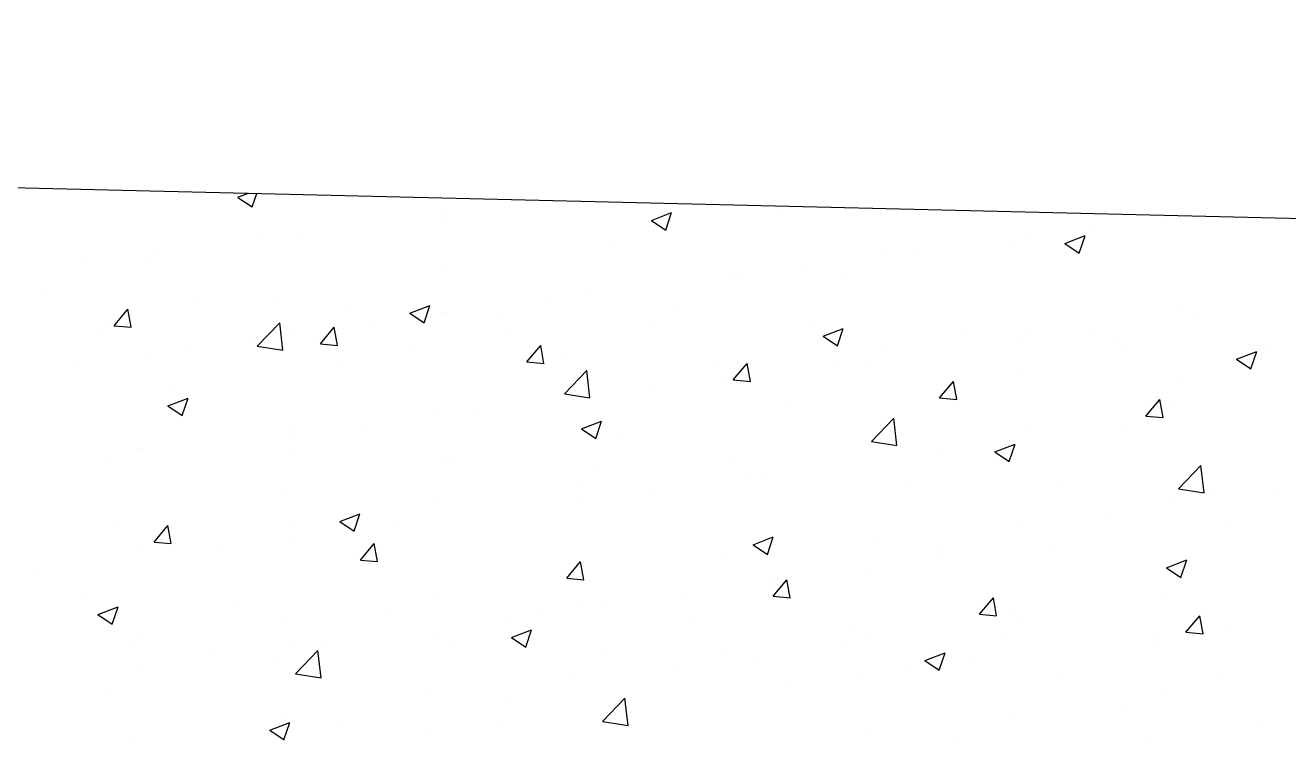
# Model space of a CAD drawing. Header units: millimetres. Extents: x 331487 to 517269, y 198509 to 399936.
# Drawn here: x 446544.6 to 446983.8, y 302112.9 to 302361.7 of the extents above; entities that cross this region are included whole.
import ezdxf

# ---------------------------------------------------------------- set-up
doc = ezdxf.new("R2010")
doc.units = ezdxf.units.MM
doc.header["$MEASUREMENT"] = 0
doc.layers.add('COLUMN', color=6, linetype='Continuous')

msp = doc.modelspace()

# ---------------------------------------------------------------- linework, layer by layer
at = {"layer": 'COLUMN'}
msp.add_line((411189.88, 303155.43), (449398.63, 302236.5), dxfattribs=at)
at = {"layer": 'COLUMN', "color": 2, "linetype": 'Continuous'}
for p, q in [((446618.55, 302301.86), (446622.25, 302303.28)), ((446618.55, 302301.86), (446622.25, 302303.28)), ((446623.52, 302298.5), (446625.1, 302303.21)), ((446623.52, 302298.5), (446625.1, 302303.21)), ((446618.55, 302301.85), (446623.52, 302298.5)), ((446618.55, 302301.85), (446623.52, 302298.5)), ((446715.38, 302300.51), (446715.38, 302300.51)), ((446715.38, 302300.51), (446715.38, 302300.51)), ((446690.35, 302297.22), (446690.35, 302297.22)), ((446690.35, 302297.22), (446690.35, 302297.22)), ((446691.19, 302295.17), (446691.19, 302295.17)), ((446691.19, 302295.17), (446691.19, 302295.17)), ((446762.26, 302293.85), (446769.26, 302296.53)), ((446762.26, 302293.85), (446769.26, 302296.53)), ((446762.26, 302293.85), (446767.23, 302290.49)), ((446762.26, 302293.85), (446767.23, 302290.49)), ((446767.23, 302290.49), (446769.26, 302296.53)), ((446767.23, 302290.49), (446769.26, 302296.53)), ((446805.63, 302296.47), (446805.63, 302296.47)), ((446805.63, 302296.47), (446805.63, 302296.47)), ((446941.2, 302294.26), (446941.2, 302294.26)), ((446941.2, 302294.26), (446941.2, 302294.26)), ((446946.23, 302294.54), (446946.23, 302294.54)), ((446946.23, 302294.54), (446946.23, 302294.54)), ((446916.17, 302290.97), (446916.17, 302290.97)), ((446916.17, 302290.97), (446916.17, 302290.97)), ((446627.2, 302288.9), (446627.2, 302288.9)), ((446627.2, 302288.9), (446627.2, 302288.9)), ((446639.85, 302288.13), (446639.85, 302288.13)), ((446639.85, 302288.13), (446639.85, 302288.13)), ((446747.31, 302286.46), (446747.31, 302286.46)), ((446747.31, 302286.46), (446747.31, 302286.46)), ((446894.28, 302289.22), (446894.28, 302289.22)), ((446894.28, 302289.22), (446894.28, 302289.22)), ((446905.97, 302285.84), (446912.97, 302288.53)), ((446905.97, 302285.84), (446912.97, 302288.53)), ((446905.97, 302285.84), (446910.95, 302282.48)), ((446905.97, 302285.84), (446910.95, 302282.48)), ((446910.94, 302282.48), (446912.97, 302288.52)), ((446910.94, 302282.48), (446912.97, 302288.52)), ((446564.29, 302280.62), (446564.29, 302280.62)), ((446564.29, 302280.62), (446564.29, 302280.62)), ((446587.91, 302280.63), (446587.91, 302280.63)), ((446587.91, 302280.63), (446587.91, 302280.63)), ((446589.32, 302283.91), (446589.32, 302283.91)), ((446589.32, 302283.91), (446589.32, 302283.91)), ((446843.77, 302282.82), (446843.77, 302282.82)), ((446843.77, 302282.82), (446843.77, 302282.82)), ((446853.01, 302282.65), (446853.01, 302282.65)), ((446853.01, 302282.65), (446853.01, 302282.65)), ((446887.91, 302284.53), (446887.91, 302284.53)), ((446887.91, 302284.53), (446887.91, 302284.53)), ((446689, 302276.45), (446689, 302276.45)), ((446689, 302276.45), (446689, 302276.45)), ((446815.14, 302277.67), (446815.14, 302277.67)), ((446815.14, 302277.67), (446815.14, 302277.67)), ((446790.11, 302274.37), (446790.11, 302274.37)), ((446790.11, 302274.37), (446790.11, 302274.37)), ((446792.42, 302275.78), (446792.42, 302275.78)), ((446792.42, 302275.78), (446792.42, 302275.78)), ((446829.59, 302274.52), (446829.59, 302274.52)), ((446829.59, 302274.52), (446829.59, 302274.52)), ((446550.06, 302267.73), (446550.06, 302267.73)), ((446550.06, 302267.73), (446550.06, 302267.73)), ((446740.49, 302268.28), (446740.49, 302268.28)), ((446740.49, 302268.28), (446740.49, 302268.28)), ((446575.49, 302257.19), (446580.31, 302262.94)), ((446575.49, 302257.19), (446580.31, 302262.94)), ((446581.46, 302256.66), (446580.31, 302262.93)), ((446581.46, 302256.66), (446580.31, 302262.93)), ((446603.44, 302265.47), (446603.44, 302265.47)), ((446603.44, 302265.47), (446603.44, 302265.47)), ((446630.68, 302266.44), (446630.68, 302266.44)), ((446630.68, 302266.44), (446630.68, 302266.44)), ((446656.82, 302263.22), (446656.82, 302263.22)), ((446656.82, 302263.22), (446656.82, 302263.22)), ((446678.24, 302261.59), (446685.24, 302264.28)), ((446678.24, 302261.59), (446685.24, 302264.28)), ((446683.21, 302258.24), (446685.23, 302264.28)), ((446683.21, 302258.24), (446685.23, 302264.28)), ((446726.95, 302266.06), (446726.95, 302266.06)), ((446726.95, 302266.06), (446726.95, 302266.06)), ((446771.28, 302264.51), (446771.28, 302264.51)), ((446771.28, 302264.51), (446771.28, 302264.51)), ((446945, 302263.43), (446945, 302263.43)), ((446945, 302263.43), (446945, 302263.43)), ((446678.24, 302261.59), (446683.21, 302258.24)), ((446678.24, 302261.59), (446683.21, 302258.24)), ((446689.08, 302261.07), (446689.08, 302261.07)), ((446689.08, 302261.07), (446689.08, 302261.07)), ((446689.97, 302261.88), (446689.97, 302261.88)), ((446689.97, 302261.88), (446689.97, 302261.88)), ((446710.2, 302260.96), (446710.2, 302260.96)), ((446710.2, 302260.96), (446710.2, 302260.96)), ((446763.59, 302258.7), (446763.59, 302258.7)), ((446763.59, 302258.7), (446763.59, 302258.7)), ((446952.77, 302259.81), (446952.77, 302259.81)), ((446952.77, 302259.81), (446952.77, 302259.81)), ((446571.14, 302254.29), (446571.14, 302254.29)), ((446571.14, 302254.29), (446571.14, 302254.29)), ((446572.36, 302256.43), (446572.36, 302256.43)), ((446572.36, 302256.43), (446572.36, 302256.43)), ((446575.49, 302257.19), (446581.46, 302256.67)), ((446575.49, 302257.19), (446581.46, 302256.67)), ((446625.26, 302250.1), (446633.05, 302258.22)), ((446625.26, 302250.1), (446633.05, 302258.22)), ((446634.15, 302248.72), (446633.05, 302258.21)), ((446634.15, 302248.72), (446633.05, 302258.21)), ((446638.63, 302254.84), (446638.63, 302254.84)), ((446638.63, 302254.84), (446638.63, 302254.84)), ((446647.21, 302250.92), (446652.03, 302256.66)), ((446647.21, 302250.92), (446652.03, 302256.66)), ((446653.19, 302250.39), (446652.03, 302256.65)), ((446653.19, 302250.39), (446652.03, 302256.65)), ((446664.04, 302257.77), (446664.04, 302257.77)), ((446664.04, 302257.77), (446664.04, 302257.77)), ((446712.96, 302254.5), (446712.96, 302254.5)), ((446712.96, 302254.5), (446712.96, 302254.5)), ((446816.97, 302256.45), (446816.97, 302256.45)), ((446816.97, 302256.45), (446816.97, 302256.45)), ((446821.95, 302253.58), (446828.95, 302256.27)), ((446821.95, 302253.58), (446828.95, 302256.27)), ((446826.92, 302250.23), (446828.95, 302256.27)), ((446826.92, 302250.23), (446828.95, 302256.27)), ((446870.35, 302254.19), (446870.35, 302254.19)), ((446870.35, 302254.19), (446870.35, 302254.19)), ((446893.06, 302255.93), (446893.06, 302255.93)), ((446893.06, 302255.93), (446893.06, 302255.93)), ((446914.9, 302254.82), (446914.9, 302254.82)), ((446914.9, 302254.82), (446914.9, 302254.82)), ((446624.52, 302252.04), (446624.52, 302252.04)), ((446624.52, 302252.04), (446624.52, 302252.04)), ((446625.26, 302250.09), (446634.15, 302248.72)), ((446625.26, 302250.09), (446634.15, 302248.72)), ((446647.21, 302250.92), (446653.19, 302250.39)), ((446647.21, 302250.92), (446653.19, 302250.39)), ((446677.91, 302249.78), (446677.91, 302249.78)), ((446677.91, 302249.78), (446677.91, 302249.78)), ((446718.94, 302244.64), (446723.76, 302250.39)), ((446718.94, 302244.64), (446723.76, 302250.39)), ((446724.91, 302244.11), (446723.76, 302250.38)), ((446724.91, 302244.11), (446723.76, 302250.38)), ((446821.95, 302253.58), (446826.92, 302250.23)), ((446821.95, 302253.58), (446826.92, 302250.23)), ((446889.86, 302251.53), (446889.86, 302251.53)), ((446889.86, 302251.53), (446889.86, 302251.53)), ((446923.73, 302251.94), (446923.73, 302251.94)), ((446923.73, 302251.94), (446923.73, 302251.94)), ((446586.69, 302247.34), (446586.69, 302247.34)), ((446586.69, 302247.34), (446586.69, 302247.34)), ((446600.89, 302249.46), (446600.89, 302249.46)), ((446600.89, 302249.46), (446600.89, 302249.46)), ((446731.29, 302247.53), (446731.29, 302247.53)), ((446731.29, 302247.53), (446731.29, 302247.53)), ((446842.55, 302249.53), (446842.55, 302249.53)), ((446842.55, 302249.53), (446842.55, 302249.53)), ((446926.1, 302249.53), (446926.1, 302249.53)), ((446926.1, 302249.53), (446926.1, 302249.53)), ((446965.66, 302245.58), (446972.66, 302248.26)), ((446965.66, 302245.58), (446972.66, 302248.26)), ((446965.66, 302245.58), (446970.64, 302242.22)), ((446965.66, 302245.58), (446970.64, 302242.22)), ((446970.63, 302242.22), (446972.66, 302248.26)), ((446970.63, 302242.22), (446972.66, 302248.26)), ((446977.11, 302249.68), (446977.11, 302249.68)), ((446977.11, 302249.68), (446977.11, 302249.68)), ((446563.02, 302244.47), (446563.02, 302244.47)), ((446563.02, 302244.47), (446563.02, 302244.47)), ((446654.64, 302244.49), (446654.64, 302244.49)), ((446654.64, 302244.49), (446654.64, 302244.49)), ((446718.94, 302244.64), (446724.92, 302244.12)), ((446718.94, 302244.64), (446724.92, 302244.12)), ((446731.98, 302233.55), (446739.77, 302241.66)), ((446731.98, 302233.55), (446739.77, 302241.66)), ((446740.87, 302232.16), (446739.77, 302241.66)), ((446740.87, 302232.16), (446739.77, 302241.66)), ((446784.67, 302245.27), (446784.67, 302245.27)), ((446784.67, 302245.27), (446784.67, 302245.27)), ((446790.67, 302238.36), (446795.49, 302244.11)), ((446790.67, 302238.36), (446795.49, 302244.11)), ((446791.21, 302242.49), (446791.21, 302242.49)), ((446791.21, 302242.49), (446791.21, 302242.49)), ((446796.64, 302237.84), (446795.48, 302244.1)), ((446796.64, 302237.84), (446795.48, 302244.1)), ((446826.71, 302243.21), (446826.71, 302243.21)), ((446826.71, 302243.21), (446826.71, 302243.21)), ((446838.05, 302243.02), (446838.05, 302243.02)), ((446838.05, 302243.02), (446838.05, 302243.02)), ((446788.83, 302238.23), (446788.83, 302238.23)), ((446788.83, 302238.23), (446788.83, 302238.23)), ((446790.67, 302238.36), (446796.64, 302237.84)), ((446790.67, 302238.36), (446796.64, 302237.84)), ((446862.39, 302232.09), (446867.21, 302237.84)), ((446862.39, 302232.09), (446867.21, 302237.84)), ((446868.37, 302231.56), (446867.21, 302237.83)), ((446868.37, 302231.56), (446867.21, 302237.83)), ((446867.79, 302239.52), (446867.79, 302239.52)), ((446867.79, 302239.52), (446867.79, 302239.52)), ((446891.43, 302240.76), (446891.43, 302240.76)), ((446891.43, 302240.76), (446891.43, 302240.76)), ((446944.82, 302238.51), (446944.82, 302238.51)), ((446944.82, 302238.51), (446944.82, 302238.51)), ((446596.32, 302234.48), (446596.32, 302234.48)), ((446596.32, 302234.48), (446596.32, 302234.48)), ((446731.98, 302233.54), (446740.87, 302232.16)), ((446731.98, 302233.54), (446740.87, 302232.16)), ((446739.27, 302234.99), (446739.27, 302234.99)), ((446739.27, 302234.99), (446739.27, 302234.99)), ((446763.8, 302234.93), (446763.8, 302234.93)), ((446763.8, 302234.93), (446763.8, 302234.93)), ((446594.21, 302229.34), (446601.22, 302232.03)), ((446594.21, 302229.34), (446601.22, 302232.03)), ((446594.21, 302229.34), (446599.19, 302225.98)), ((446594.21, 302229.34), (446599.19, 302225.98)), ((446599.18, 302225.98), (446601.21, 302232.03)), ((446599.18, 302225.98), (446601.21, 302232.03)), ((446688.76, 302228.59), (446688.76, 302228.59)), ((446688.76, 302228.59), (446688.76, 302228.59)), ((446809.47, 302229.51), (446809.47, 302229.51)), ((446809.47, 302229.51), (446809.47, 302229.51)), ((446862.39, 302232.09), (446868.37, 302231.57)), ((446862.39, 302232.09), (446868.37, 302231.57)), ((446934.12, 302225.81), (446938.94, 302231.56)), ((446934.12, 302225.81), (446938.94, 302231.56)), ((446940.09, 302225.29), (446938.94, 302231.55)), ((446940.09, 302225.29), (446938.94, 302231.55)), ((446943.79, 302230.14), (446943.79, 302230.14)), ((446943.79, 302230.14), (446943.79, 302230.14)), ((446700.64, 302226.61), (446700.64, 302226.61)), ((446700.64, 302226.61), (446700.64, 302226.61)), ((446737.93, 302221.33), (446744.93, 302224.02)), ((446737.93, 302221.33), (446744.93, 302224.02)), ((446742.9, 302217.97), (446744.93, 302224.02)), ((446742.9, 302217.97), (446744.93, 302224.02)), ((446838.71, 302217), (446846.5, 302225.11)), ((446838.71, 302217), (446846.5, 302225.11)), ((446847.6, 302215.61), (446846.49, 302225.11)), ((446847.6, 302215.61), (446846.49, 302225.11)), ((446934.12, 302225.81), (446940.09, 302225.29)), ((446934.12, 302225.81), (446940.09, 302225.29)), ((446637.42, 302221.55), (446637.42, 302221.55)), ((446637.42, 302221.55), (446637.42, 302221.55)), ((446662.77, 302221.63), (446662.77, 302221.63)), ((446662.77, 302221.63), (446662.77, 302221.63)), ((446737.93, 302221.33), (446742.9, 302217.98)), ((446737.93, 302221.33), (446742.9, 302217.98)), ((446751.15, 302219.5), (446751.15, 302219.5)), ((446751.15, 302219.5), (446751.15, 302219.5)), ((446891.85, 302222.64), (446891.85, 302222.64)), ((446891.85, 302222.64), (446891.85, 302222.64)), ((446926.46, 302220.37), (446926.46, 302220.37)), ((446926.46, 302220.37), (446926.46, 302220.37)), ((446583.54, 302214.64), (446583.54, 302214.64)), ((446583.54, 302214.64), (446583.54, 302214.64)), ((446637.74, 302218.33), (446637.74, 302218.33)), ((446637.74, 302218.33), (446637.74, 302218.33)), ((446838.7, 302216.99), (446847.6, 302215.61)), ((446838.7, 302216.99), (446847.6, 302215.61)), ((446841.34, 302216.24), (446841.34, 302216.24)), ((446841.34, 302216.24), (446841.34, 302216.24)), ((446881.64, 302213.32), (446888.64, 302216.01)), ((446881.64, 302213.32), (446888.64, 302216.01)), ((446886.61, 302209.97), (446888.64, 302216.01)), ((446886.61, 302209.97), (446888.64, 302216.01)), ((446888.59, 302215.38), (446888.59, 302215.38)), ((446888.59, 302215.38), (446888.59, 302215.38)), ((446585.48, 302214.05), (446585.48, 302214.05)), ((446585.48, 302214.05), (446585.48, 302214.05)), ((446636.93, 302212.38), (446636.93, 302212.38)), ((446636.93, 302212.38), (446636.93, 302212.38)), ((446863.55, 302212.08), (446863.55, 302212.08)), ((446863.55, 302212.08), (446863.55, 302212.08)), ((446881.64, 302213.32), (446886.61, 302209.97)), ((446881.64, 302213.32), (446886.61, 302209.97)), ((446574.58, 302210.02), (446574.58, 302210.02)), ((446574.58, 302210.02), (446574.58, 302210.02)), ((446690.31, 302210.13), (446690.31, 302210.13)), ((446690.31, 302210.13), (446690.31, 302210.13)), ((446692.83, 302209.49), (446692.83, 302209.49)), ((446692.83, 302209.49), (446692.83, 302209.49)), ((446743.69, 302207.87), (446743.69, 302207.87)), ((446743.69, 302207.87), (446743.69, 302207.87)), ((446789.99, 302209.2), (446789.99, 302209.2)), ((446789.99, 302209.2), (446789.99, 302209.2)), ((446945.43, 302200.44), (446953.22, 302208.56)), ((446945.43, 302200.44), (446953.22, 302208.56)), ((446954.32, 302199.06), (446953.22, 302208.56)), ((446954.32, 302199.06), (446953.22, 302208.56)), ((446738.05, 302201.7), (446738.05, 302201.7)), ((446738.05, 302201.7), (446738.05, 302201.7)), ((446797.07, 302205.62), (446797.07, 302205.62)), ((446797.07, 302205.62), (446797.07, 302205.62)), ((446800.4, 302203.77), (446800.4, 302203.77)), ((446800.4, 302203.77), (446800.4, 302203.77)), ((446850.45, 302203.36), (446850.45, 302203.36)), ((446850.45, 302203.36), (446850.45, 302203.36)), ((446634.51, 302199.48), (446634.51, 302199.48)), ((446634.51, 302199.48), (446634.51, 302199.48)), ((446762.53, 302198.78), (446762.53, 302198.78)), ((446762.53, 302198.78), (446762.53, 302198.78)), ((446903.84, 302201.11), (446903.84, 302201.11)), ((446903.84, 302201.11), (446903.84, 302201.11)), ((446945.43, 302200.44), (446954.32, 302199.06)), ((446945.43, 302200.44), (446954.32, 302199.06)), ((446957.22, 302198.85), (446957.22, 302198.85)), ((446957.22, 302198.85), (446957.22, 302198.85)), ((446980.29, 302199.88), (446980.29, 302199.88)), ((446980.29, 302199.88), (446980.29, 302199.88)), ((446687.54, 302195.3), (446687.54, 302195.3)), ((446687.54, 302195.3), (446687.54, 302195.3)), ((446737.49, 302195.49), (446737.49, 302195.49)), ((446737.49, 302195.49), (446737.49, 302195.49)), ((446942.57, 302196.85), (446942.57, 302196.85)), ((446942.57, 302196.85), (446942.57, 302196.85)), ((446576.19, 302189.47), (446576.19, 302189.47)), ((446576.19, 302189.47), (446576.19, 302189.47)), ((446636.2, 302188.26), (446636.2, 302188.26)), ((446636.2, 302188.26), (446636.2, 302188.26)), ((446653.9, 302189.08), (446660.91, 302191.77)), ((446653.9, 302189.08), (446660.91, 302191.77)), ((446653.9, 302189.08), (446658.88, 302185.72)), ((446653.9, 302189.08), (446658.88, 302185.72)), ((446658.88, 302185.72), (446660.9, 302191.76)), ((446658.88, 302185.72), (446660.9, 302191.76)), ((446890.63, 302189.36), (446890.63, 302189.36)), ((446890.63, 302189.36), (446890.63, 302189.36)), ((446921.98, 302189.87), (446921.98, 302189.87)), ((446921.98, 302189.87), (446921.98, 302189.87)), ((446963.31, 302189.24), (446963.31, 302189.24)), ((446963.31, 302189.24), (446963.31, 302189.24)), ((446589.36, 302181.97), (446594.18, 302187.72)), ((446589.36, 302181.97), (446594.18, 302187.72)), ((446595.34, 302181.44), (446594.18, 302187.71)), ((446595.34, 302181.44), (446594.18, 302187.71)), ((446674.34, 302187.17), (446674.34, 302187.17)), ((446674.34, 302187.17), (446674.34, 302187.17)), ((446584.26, 302180.76), (446584.26, 302180.76)), ((446584.26, 302180.76), (446584.26, 302180.76)), ((446589.36, 302181.97), (446595.34, 302181.45)), ((446589.36, 302181.97), (446595.34, 302181.45)), ((446636.46, 302182.19), (446636.46, 302182.19)), ((446636.46, 302182.19), (446636.46, 302182.19)), ((446661.09, 302175.7), (446665.91, 302181.44)), ((446661.09, 302175.7), (446665.91, 302181.44)), ((446667.06, 302175.17), (446665.91, 302181.44)), ((446667.06, 302175.17), (446665.91, 302181.44)), ((446797.62, 302181.07), (446804.62, 302183.76)), ((446797.62, 302181.07), (446804.62, 302183.76)), ((446797.62, 302181.07), (446802.59, 302177.71)), ((446797.62, 302181.07), (446802.59, 302177.71)), ((446802.59, 302177.71), (446804.62, 302183.76)), ((446802.59, 302177.71), (446804.62, 302183.76)), ((446840.12, 302182.95), (446840.12, 302182.95)), ((446840.12, 302182.95), (446840.12, 302182.95)), ((446863.66, 302179.86), (446863.66, 302179.86)), ((446863.66, 302179.86), (446863.66, 302179.86)), ((446900.15, 302180.93), (446900.15, 302180.93)), ((446900.15, 302180.93), (446900.15, 302180.93)), ((446611.43, 302178.89), (446611.43, 302178.89)), ((446611.43, 302178.89), (446611.43, 302178.89)), ((446661.09, 302175.7), (446667.07, 302175.17)), ((446661.09, 302175.7), (446667.07, 302175.17)), ((446732.81, 302169.42), (446737.64, 302175.17)), ((446732.81, 302169.42), (446737.64, 302175.17)), ((446738.79, 302168.89), (446737.63, 302175.16)), ((446738.79, 302168.89), (446737.63, 302175.16)), ((446788.78, 302175.91), (446788.78, 302175.91)), ((446788.78, 302175.91), (446788.78, 302175.91)), ((446862.28, 302175.94), (446862.28, 302175.94)), ((446862.28, 302175.94), (446862.28, 302175.94)), ((446941.33, 302173.06), (446948.33, 302175.75)), ((446941.33, 302173.06), (446948.33, 302175.75)), ((446946.3, 302169.7), (446948.33, 302175.75)), ((446946.3, 302169.7), (446948.33, 302175.75)), ((446837.25, 302172.64), (446837.25, 302172.64)), ((446837.25, 302172.64), (446837.25, 302172.64)), ((446941.33, 302173.06), (446946.3, 302169.71)), ((446941.33, 302173.06), (446946.3, 302169.71)), ((446548.27, 302170.58), (446548.27, 302170.58)), ((446548.27, 302170.58), (446548.27, 302170.58)), ((446732.81, 302169.42), (446738.79, 302168.9)), ((446732.81, 302169.42), (446738.79, 302168.9)), ((446736.84, 302168.41), (446736.84, 302168.41)), ((446736.84, 302168.41), (446736.84, 302168.41)), ((446804.54, 302163.15), (446809.36, 302168.89)), ((446804.54, 302163.15), (446809.36, 302168.89)), ((446805.34, 302169.85), (446805.34, 302169.85)), ((446805.34, 302169.85), (446805.34, 302169.85)), ((446810.52, 302162.62), (446809.36, 302168.89)), ((446810.52, 302162.62), (446809.36, 302168.89)), ((446945.94, 302167.91), (446945.94, 302167.91)), ((446945.94, 302167.91), (446945.94, 302167.91)), ((446564.07, 302163.54), (446564.07, 302163.54)), ((446564.07, 302163.54), (446564.07, 302163.54)), ((446686.33, 302162.01), (446686.33, 302162.01)), ((446686.33, 302162.01), (446686.33, 302162.01)), ((446774.09, 302164.33), (446774.09, 302164.33)), ((446774.09, 302164.33), (446774.09, 302164.33)), ((446804.54, 302163.15), (446810.52, 302162.62)), ((446804.54, 302163.15), (446810.52, 302162.62)), ((446876.27, 302156.87), (446881.09, 302162.62)), ((446876.27, 302156.87), (446881.09, 302162.62)), ((446882.24, 302156.34), (446881.09, 302162.61)), ((446882.24, 302156.34), (446881.09, 302162.61)), ((446941.35, 302163.56), (446941.35, 302163.56)), ((446941.35, 302163.56), (446941.35, 302163.56)), ((446569.88, 302156.83), (446576.88, 302159.51)), ((446569.88, 302156.83), (446576.88, 302159.51)), ((446574.85, 302153.47), (446576.88, 302159.51)), ((446574.85, 302153.47), (446576.88, 302159.51)), ((446617.45, 302161.28), (446617.45, 302161.28)), ((446617.45, 302161.28), (446617.45, 302161.28)), ((446670.83, 302159.03), (446670.83, 302159.03)), ((446670.83, 302159.03), (446670.83, 302159.03)), ((446736.22, 302159.34), (446736.22, 302159.34)), ((446736.22, 302159.34), (446736.22, 302159.34)), ((446747.02, 302159.83), (446747.02, 302159.83)), ((446747.02, 302159.83), (446747.02, 302159.83)), ((446887.62, 302157.9), (446887.62, 302157.9)), ((446887.62, 302157.9), (446887.62, 302157.9)), ((446569.88, 302156.82), (446574.86, 302153.47)), ((446569.88, 302156.82), (446574.86, 302153.47)), ((446634.98, 302154.97), (446634.98, 302154.97)), ((446634.98, 302154.97), (446634.98, 302154.97)), ((446711.19, 302156.05), (446711.19, 302156.05)), ((446711.19, 302156.05), (446711.19, 302156.05)), ((446724.22, 302156.77), (446724.22, 302156.77)), ((446724.22, 302156.77), (446724.22, 302156.77)), ((446777.6, 302154.52), (446777.6, 302154.52)), ((446777.6, 302154.52), (446777.6, 302154.52)), ((446876.27, 302156.87), (446882.24, 302156.35)), ((446876.27, 302156.87), (446882.24, 302156.35)), ((446889.41, 302156.07), (446889.41, 302156.07)), ((446889.41, 302156.07), (446889.41, 302156.07)), ((446947.99, 302150.6), (446952.81, 302156.34)), ((446947.99, 302150.6), (446952.81, 302156.34)), ((446953.97, 302150.07), (446952.81, 302156.33)), ((446953.97, 302150.07), (446952.81, 302156.33)), ((446585.16, 302150.11), (446585.16, 302150.11)), ((446585.16, 302150.11), (446585.16, 302150.11)), ((446688.7, 302149.82), (446688.7, 302149.82)), ((446688.7, 302149.82), (446688.7, 302149.82)), ((446713.59, 302148.82), (446720.6, 302151.5)), ((446713.59, 302148.82), (446720.6, 302151.5)), ((446713.6, 302148.82), (446718.57, 302145.46)), ((446713.6, 302148.82), (446718.57, 302145.46)), ((446718.57, 302145.46), (446720.59, 302151.5)), ((446718.57, 302145.46), (446720.59, 302151.5)), ((446830.98, 302152.26), (446830.98, 302152.26)), ((446830.98, 302152.26), (446830.98, 302152.26)), ((446838.9, 302149.66), (446838.9, 302149.66)), ((446838.9, 302149.66), (446838.9, 302149.66)), ((446884.36, 302150.01), (446884.36, 302150.01)), ((446884.36, 302150.01), (446884.36, 302150.01)), ((446937, 302149.8), (446937, 302149.8)), ((446937, 302149.8), (446937, 302149.8)), ((446947.99, 302150.6), (446953.97, 302150.07)), ((446947.99, 302150.6), (446953.97, 302150.07)), ((446962.04, 302153.09), (446962.04, 302153.09)), ((446962.04, 302153.09), (446962.04, 302153.09)), ((446583.04, 302147.47), (446583.04, 302147.47)), ((446583.04, 302147.47), (446583.04, 302147.47)), ((446638.54, 302147.85), (446638.54, 302147.85)), ((446638.54, 302147.85), (446638.54, 302147.85)), ((446648.03, 302147.73), (446648.03, 302147.73)), ((446648.03, 302147.73), (446648.03, 302147.73)), ((446691.92, 302145.6), (446691.92, 302145.6)), ((446691.92, 302145.6), (446691.92, 302145.6)), ((446829.3, 302147.89), (446829.3, 302147.89)), ((446829.3, 302147.89), (446829.3, 302147.89)), ((446937.75, 302147.75), (446937.75, 302147.75)), ((446937.75, 302147.75), (446937.75, 302147.75)), ((446610.16, 302142.75), (446610.16, 302142.75)), ((446610.16, 302142.75), (446610.16, 302142.75)), ((446638.52, 302136.14), (446646.31, 302144.25)), ((446638.52, 302136.14), (446646.31, 302144.25)), ((446647.41, 302134.75), (446646.3, 302144.25)), ((446647.41, 302134.75), (446646.3, 302144.25)), ((446745.3, 302143.34), (446745.3, 302143.34)), ((446745.3, 302143.34), (446745.3, 302143.34)), ((446787.56, 302142.62), (446787.56, 302142.62)), ((446787.56, 302142.62), (446787.56, 302142.62)), ((446798.68, 302141.09), (446798.68, 302141.09)), ((446798.68, 302141.09), (446798.68, 302141.09)), ((446857.31, 302140.81), (446864.31, 302143.5)), ((446857.31, 302140.81), (446864.31, 302143.5)), ((446857.31, 302140.81), (446862.28, 302137.45)), ((446857.31, 302140.81), (446862.28, 302137.45)), ((446862.28, 302137.45), (446864.31, 302143.49)), ((446862.28, 302137.45), (446864.31, 302143.49)), ((446873.85, 302141.48), (446873.85, 302141.48)), ((446873.85, 302141.48), (446873.85, 302141.48)), ((446585.12, 302139.45), (446585.12, 302139.45)), ((446585.12, 302139.45), (446585.12, 302139.45)), ((446630.38, 302139.81), (446630.38, 302139.81)), ((446630.38, 302139.81), (446630.38, 302139.81)), ((446638.51, 302136.13), (446647.41, 302134.75)), ((446638.51, 302136.13), (446647.41, 302134.75)), ((446770.98, 302137.88), (446770.98, 302137.88)), ((446770.98, 302137.88), (446770.98, 302137.88)), ((446835.97, 302136.5), (446835.97, 302136.5)), ((446835.97, 302136.5), (446835.97, 302136.5)), ((446852.07, 302138.83), (446852.07, 302138.83)), ((446852.07, 302138.83), (446852.07, 302138.83)), ((446905.45, 302136.57), (446905.45, 302136.57)), ((446905.45, 302136.57), (446905.45, 302136.57)), ((446735.62, 302135.13), (446735.62, 302135.13)), ((446735.62, 302135.13), (446735.62, 302135.13)), ((446810.94, 302133.2), (446810.94, 302133.2)), ((446810.94, 302133.2), (446810.94, 302133.2)), ((446958.83, 302134.32), (446958.83, 302134.32)), ((446958.83, 302134.32), (446958.83, 302134.32)), ((446572.06, 302129.8), (446572.06, 302129.8)), ((446572.06, 302129.8), (446572.06, 302129.8)), ((446685.11, 302128.72), (446685.11, 302128.72)), ((446685.11, 302128.72), (446685.11, 302128.72)), ((446712.66, 302127.87), (446712.66, 302127.87)), ((446712.66, 302127.87), (446712.66, 302127.87)), ((446745.24, 302119.58), (446753.03, 302127.7)), ((446745.24, 302119.58), (446753.03, 302127.7)), ((446754.13, 302118.2), (446753.03, 302127.7)), ((446754.13, 302118.2), (446753.03, 302127.7)), ((446940.14, 302130.27), (446940.14, 302130.27)), ((446940.14, 302130.27), (446940.14, 302130.27)), ((446747.79, 302124.89), (446747.79, 302124.89)), ((446747.79, 302124.89), (446747.79, 302124.89)), ((446888.2, 302122.78), (446888.2, 302122.78)), ((446888.2, 302122.78), (446888.2, 302122.78)), ((446925.81, 302122.9), (446925.81, 302122.9)), ((446925.81, 302122.9), (446925.81, 302122.9)), ((446629.57, 302116.56), (446636.57, 302119.25)), ((446629.57, 302116.56), (446636.57, 302119.25)), ((446633.77, 302121.68), (446633.77, 302121.68)), ((446633.77, 302121.68), (446633.77, 302121.68)), ((446634.54, 302113.21), (446636.57, 302119.25)), ((446634.54, 302113.21), (446636.57, 302119.25)), ((446709.91, 302119.9), (446709.91, 302119.9)), ((446709.91, 302119.9), (446709.91, 302119.9)), ((446745.24, 302119.58), (446754.13, 302118.2)), ((446745.24, 302119.58), (446754.13, 302118.2)), ((446973.6, 302118.64), (446973.6, 302118.64)), ((446973.6, 302118.64), (446973.6, 302118.64)), ((446581.83, 302114.18), (446581.83, 302114.18)), ((446581.83, 302114.18), (446581.83, 302114.18)), ((446629.57, 302116.56), (446634.55, 302113.21)), ((446629.57, 302116.56), (446634.55, 302113.21)), ((446654.34, 302117.86), (446654.34, 302117.86)), ((446654.34, 302117.86), (446654.34, 302117.86)), ((446684.88, 302116.61), (446684.88, 302116.61)), ((446684.88, 302116.61), (446684.88, 302116.61)), ((446837.69, 302116.37), (446837.69, 302116.37)), ((446837.69, 302116.37), (446837.69, 302116.37)), ((446935.73, 302113.65), (446935.73, 302113.65)), ((446935.73, 302113.65), (446935.73, 302113.65)), ((446867.49, 302112.89), (446867.49, 302112.89)), ((446867.49, 302112.89), (446867.49, 302112.89))]:
    msp.add_line(p, q, dxfattribs=at)
at = {"layer": 'COLUMN'}
msp.add_arc((438443.45, 311612.51), 10658.26, 298.482975, 358.124048, dxfattribs=at)

doc.saveas('drawing.dxf')
